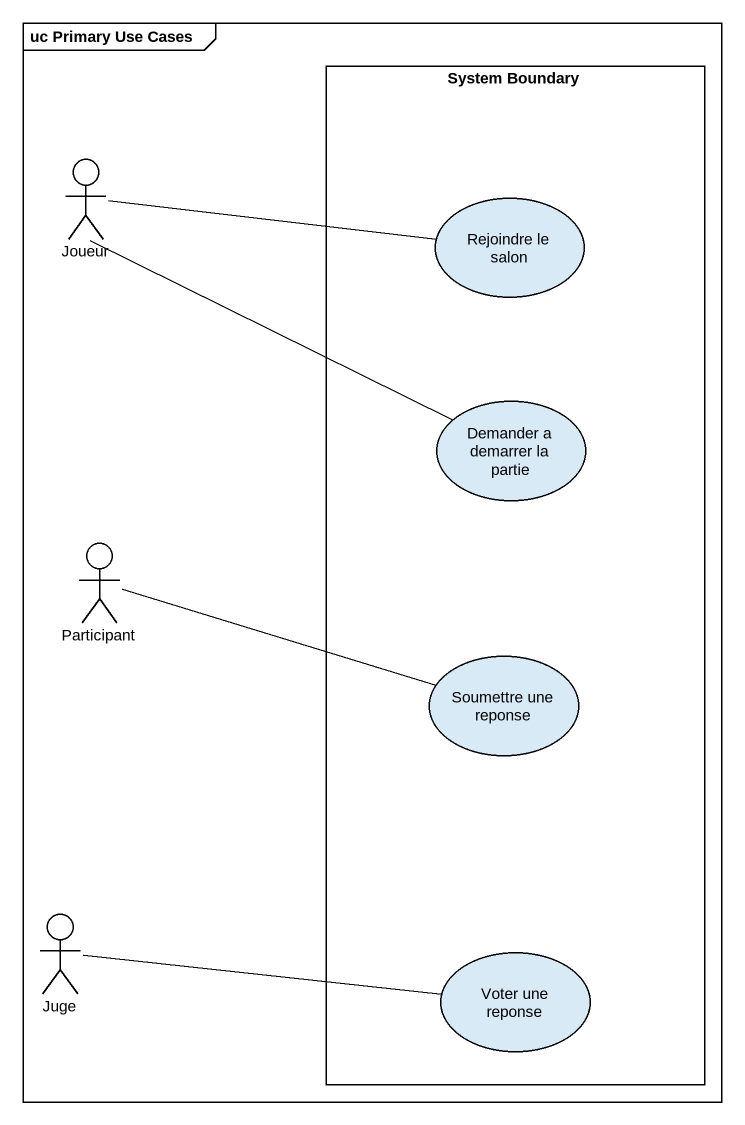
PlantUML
@startuml
mainframe uc Primary Use Cases
rectangle "System Boundary" as System_Boundary {
  usecase "Rejoindre le salon" as Rejoindre_le_salon
  usecase "Demander a demarrer la partie" as Demander_a_demarrer_la
  usecase "Soumettre une reponse" as Soumettre_une_reponse
  usecase "Voter une reponse" as Voter_une_reponse
}
actor Joueur
actor "Participant" as Participant_
actor Juge
Joueur -right- Rejoindre_le_salon
Joueur -right- Demander_a_demarrer_la
Participant_ -right- Soumettre_une_reponse
Juge -right- Voter_une_reponse
@enduml
